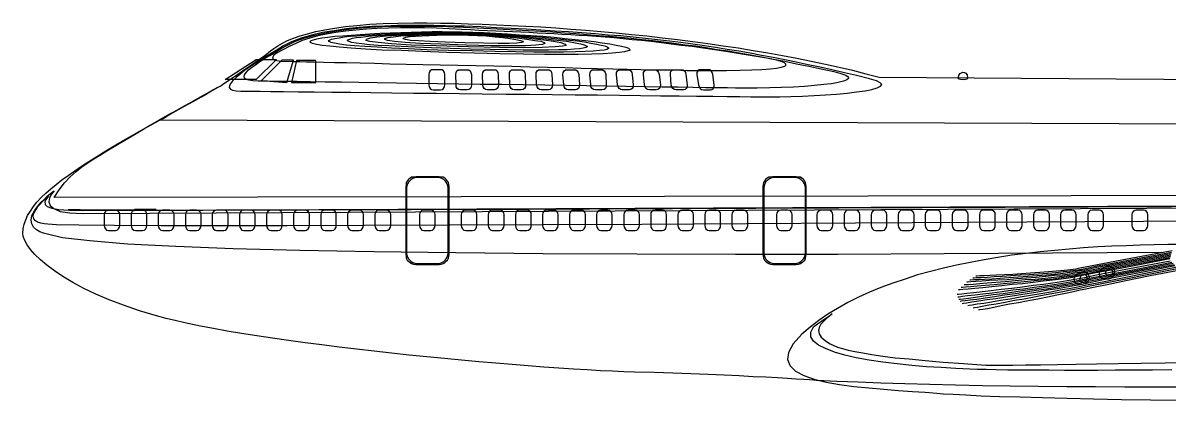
# Model space of a CAD drawing. Extents: x 526 to 2267, y -112 to 246.
# Drawn here: x 526.3 to 593.9, y 5.6 to 27.8 of the extents above; entities that cross this region are included whole.
import ezdxf

# ---------------------------------------------------------------- set-up
doc = ezdxf.new("R2010")
doc.units = 0
doc.header["$MEASUREMENT"] = 0
doc.layers.get('0').update_dxf_attribs({"linetype": 'CONTINUOUS'})

msp = doc.modelspace()

# ---------------------------------------------------------------- linework, layer by layer
at = {"linetype": 'Continuous'}
for points in [[(594.727, 6.318), (593.013, 6.318), (591.281, 6.318), (589.55, 6.337), (587.855, 6.355), (586.159, 6.373), (584.501, 6.392), (582.88, 6.41), (581.296, 6.447), (579.767, 6.484), (578.293, 6.521), (576.892, 6.558), (575.547, 6.613), (574.295, 6.668), (573.134, 6.723), (573.079, 6.723), (572.931, 6.742), (572.673, 6.76), (572.342, 6.778), (571.9, 6.797), (571.383, 6.834), (570.794, 6.871), (570.112, 6.908), (569.357, 6.945), (568.528, 7), (567.644, 7.037), (566.704, 7.074), (565.691, 7.111), (564.622, 7.148), (563.517, 7.184), (562.356, 7.221), (561.729, 7.24), (561.067, 7.277), (560.348, 7.295), (559.574, 7.35), (558.763, 7.387), (557.897, 7.442), (557.013, 7.516), (556.092, 7.589), (555.152, 7.663), (554.176, 7.737), (553.181, 7.829), (552.168, 7.921), (551.154, 8.013), (550.123, 8.123), (549.073, 8.216), (548.041, 8.326), (547.009, 8.456), (545.977, 8.566), (544.946, 8.695), (543.932, 8.824), (542.937, 8.953), (541.961, 9.082), (541.022, 9.211), (540.1, 9.358), (539.197, 9.505), (538.35, 9.634), (537.539, 9.782), (536.765, 9.93), (536.029, 10.077), (535.365, 10.243), (534.739, 10.39), (534.168, 10.537), (533.173, 10.832), (532.233, 11.164), (531.386, 11.477), (530.594, 11.827), (529.893, 12.158), (529.249, 12.509), (528.659, 12.859), (528.161, 13.19), (527.701, 13.522), (527.332, 13.854), (527.001, 14.167), (526.743, 14.461), (526.559, 14.738), (526.411, 14.996), (526.319, 15.217), (526.301, 15.42), (526.319, 15.677), (526.375, 15.954), (526.467, 16.212), (526.577, 16.47), (526.743, 16.728), (526.927, 16.986), (527.129, 17.243), (527.369, 17.52), (527.646, 17.778), (527.941, 18.036), (528.253, 18.294), (528.603, 18.57), (528.972, 18.828), (529.359, 19.105), (529.764, 19.381), (530.188, 19.657), (530.667, 19.952), (531.183, 20.283), (531.773, 20.634), (532.38, 20.984), (533.026, 21.352), (533.67, 21.721), (534.315, 22.089), (534.96, 22.457), (535.568, 22.789), (536.121, 23.102), (536.636, 23.397), (537.097, 23.637), (537.465, 23.858), (537.742, 24.005), (537.926, 24.097), (537.981, 24.134), (538.073, 24.189), (538.332, 24.374), (538.718, 24.632), (539.16, 24.945), (539.658, 25.276), (540.137, 25.607), (540.56, 25.92), (540.893, 26.178), (541.095, 26.325), (541.335, 26.491), (541.611, 26.639), (541.905, 26.787), (542.256, 26.934), (542.643, 27.063), (543.085, 27.192), (543.564, 27.321), (544.098, 27.431), (544.669, 27.523), (545.314, 27.615), (545.995, 27.689), (546.751, 27.762), (547.543, 27.799), (548.409, 27.818), (549.349, 27.836), (550.123, 27.836), (550.915, 27.818), (551.726, 27.818), (552.554, 27.781), (553.384, 27.762), (554.231, 27.726), (555.078, 27.689), (555.945, 27.652), (556.829, 27.597), (557.713, 27.542), (558.598, 27.468), (559.482, 27.413), (560.385, 27.321), (561.288, 27.247), (562.19, 27.155), (563.093, 27.063), (563.996, 26.952), (564.899, 26.86), (565.801, 26.731), (566.686, 26.62), (567.588, 26.491), (568.473, 26.362), (569.357, 26.215), (570.223, 26.068), (571.089, 25.902), (571.937, 25.755), (572.784, 25.571), (573.613, 25.405), (574.424, 25.221), (575.216, 25.037), (576.008, 24.834), (576.782, 24.632), (649.48, 24.12)], [(528.143, 17.52), (528.438, 17.981), (528.751, 18.386), (529.083, 18.754), (529.433, 19.068), (529.783, 19.344), (530.151, 19.583), (530.483, 19.804), (530.814, 20.007), (531.256, 20.283), (531.773, 20.597), (532.307, 20.91), (532.878, 21.241), (533.468, 21.591), (534.075, 21.942), (534.665, 22.273), (535.236, 22.605), (535.789, 22.918), (536.305, 23.195), (536.765, 23.471), (537.171, 23.692), (537.521, 23.876), (537.76, 24.023), (537.926, 24.097), (537.981, 24.134), (538.073, 24.189), (538.332, 24.374), (538.718, 24.632), (539.16, 24.945), (539.658, 25.276), (540.137, 25.607), (540.56, 25.92), (540.893, 26.178), (541.095, 26.325), (541.335, 26.491), (541.611, 26.639), (541.905, 26.787), (542.256, 26.934), (542.643, 27.063), (543.085, 27.192), (543.564, 27.321), (544.098, 27.431), (544.669, 27.523), (545.314, 27.615), (545.995, 27.689), (546.751, 27.762), (547.543, 27.799), (548.409, 27.818), (549.349, 27.836), (550.123, 27.836), (550.915, 27.818), (551.726, 27.818), (552.554, 27.781), (553.384, 27.762), (554.231, 27.726), (555.078, 27.689), (555.945, 27.652), (556.829, 27.597), (557.713, 27.542), (558.598, 27.468), (559.482, 27.413), (560.385, 27.321), (561.288, 27.247), (562.19, 27.155), (563.093, 27.063), (563.996, 26.952), (564.899, 26.86), (565.801, 26.731), (566.686, 26.62), (567.588, 26.491), (568.473, 26.362), (569.357, 26.215), (570.223, 26.068), (571.089, 25.902), (571.937, 25.755), (572.784, 25.571), (573.613, 25.405), (574.424, 25.221), (575.216, 25.037), (576.008, 24.834), (576.782, 24.632), (649.48, 24.12)], [(534.371, 22.089), (534.426, 22.108), (534.499, 22.144), (534.573, 22.2), (534.665, 22.255), (534.757, 22.31), (534.868, 22.384), (534.997, 22.457), (535.162, 22.549), (535.789, 22.899), (536.341, 23.195), (536.821, 23.471), (537.226, 23.71), (537.539, 23.894), (537.778, 24.023), (537.926, 24.097), (537.981, 24.134), (538.073, 24.189), (538.332, 24.374), (538.718, 24.632), (539.16, 24.945), (539.658, 25.276), (540.137, 25.607), (540.56, 25.92), (540.893, 26.178), (541.095, 26.325), (541.335, 26.491), (541.611, 26.639), (541.905, 26.787), (542.256, 26.934), (542.643, 27.063), (543.085, 27.192), (543.564, 27.321), (544.098, 27.431), (544.669, 27.523), (545.314, 27.615), (545.995, 27.689), (546.751, 27.762), (547.543, 27.799), (548.409, 27.818), (549.349, 27.836), (550.123, 27.836), (550.915, 27.818), (551.726, 27.818), (552.554, 27.781), (553.384, 27.762), (554.231, 27.726), (555.078, 27.689), (555.945, 27.652), (556.829, 27.597), (557.713, 27.542), (558.598, 27.468), (559.482, 27.413), (560.385, 27.321), (561.288, 27.247), (562.19, 27.155), (563.093, 27.063), (563.996, 26.952), (564.899, 26.86), (565.801, 26.731), (566.686, 26.62), (567.588, 26.491), (568.473, 26.362), (569.357, 26.215), (570.223, 26.068), (571.089, 25.902), (571.937, 25.755), (572.784, 25.571), (573.613, 25.405), (574.424, 25.221), (575.216, 25.037), (576.008, 24.834), (576.782, 24.632), (649.48, 24.12)], [(576.211, 24.54), (575.455, 24.724), (574.737, 24.889), (574, 25.055), (573.3, 25.221), (572.599, 25.368), (571.9, 25.515), (571.218, 25.663), (570.536, 25.792), (569.854, 25.92), (569.173, 26.049), (568.509, 26.16), (567.828, 26.27), (567.146, 26.381), (566.483, 26.473), (565.801, 26.584), (565.101, 26.676), (564.419, 26.75), (563.72, 26.842), (563.001, 26.916), (562.283, 26.989), (561.545, 27.063), (560.808, 27.118), (560.053, 27.192), (559.261, 27.247), (558.469, 27.302), (557.658, 27.357), (556.829, 27.413), (555.982, 27.468), (555.097, 27.505), (554.213, 27.542), (553.292, 27.597), (552.333, 27.634), (551.781, 27.652), (551.191, 27.67), (550.528, 27.689), (549.846, 27.689), (549.128, 27.689), (548.391, 27.689), (547.636, 27.652), (546.88, 27.615), (546.125, 27.56), (545.369, 27.486), (544.65, 27.376), (543.969, 27.265), (543.306, 27.118), (542.698, 26.934), (542.145, 26.713), (541.666, 26.473), (541.224, 26.215), (540.8, 25.957), (540.395, 25.7), (540.026, 25.46), (539.677, 25.239), (539.363, 25.018), (539.087, 24.797), (538.866, 24.613), (538.682, 24.429), (538.553, 24.281), (538.479, 24.134), (538.461, 24.023), (538.534, 23.931), (538.663, 23.858), (538.866, 23.821), (539.142, 23.802), (539.381, 23.802), (539.769, 23.802), (540.284, 23.802), (540.911, 23.784), (541.666, 23.784), (542.532, 23.765), (543.472, 23.765), (544.522, 23.747), (545.627, 23.747), (546.806, 23.729), (548.059, 23.71), (549.331, 23.692), (550.657, 23.692), (552.02, 23.673), (553.384, 23.655), (554.765, 23.637), (556.147, 23.618), (557.511, 23.6), (558.855, 23.581), (560.182, 23.581), (561.472, 23.563), (562.706, 23.545), (563.885, 23.526), (564.991, 23.526), (566.022, 23.508), (566.98, 23.508), (567.828, 23.489), (568.565, 23.489), (569.21, 23.471), (569.707, 23.471), (570.075, 23.471), (570.315, 23.471), (570.923, 23.471), (571.586, 23.489), (572.268, 23.508), (572.95, 23.545), (573.631, 23.581), (574.276, 23.637), (574.903, 23.692), (575.455, 23.765), (575.953, 23.821), (576.358, 23.913), (576.671, 24.005), (576.874, 24.097), (576.948, 24.189), (576.855, 24.3), (576.634, 24.41), (576.211, 24.54)], [(568.841, 23.986), (568.638, 23.986), (568.307, 23.986), (567.847, 24.005), (567.275, 24.005), (566.575, 24.005), (565.801, 24.023), (564.935, 24.042), (563.977, 24.042), (562.964, 24.06), (561.877, 24.078), (560.735, 24.097), (559.537, 24.115), (558.322, 24.134), (557.069, 24.152), (555.816, 24.171), (554.545, 24.189), (553.255, 24.207), (552.002, 24.226), (550.749, 24.244), (549.515, 24.263), (548.335, 24.281), (547.193, 24.3), (546.106, 24.318), (545.075, 24.337), (544.116, 24.337), (543.25, 24.355), (542.459, 24.374), (541.776, 24.374), (541.187, 24.374), (540.726, 24.392), (540.376, 24.392), (540.174, 24.392), (539.861, 24.41), (539.621, 24.447), (539.455, 24.503), (539.363, 24.577), (539.345, 24.669), (539.363, 24.779), (539.455, 24.908), (539.603, 25.055), (539.787, 25.202), (540.008, 25.368), (540.266, 25.552), (540.542, 25.736), (540.856, 25.92), (541.206, 26.123), (541.537, 26.325), (541.905, 26.528), (542.367, 26.75), (542.864, 26.934), (543.435, 27.1), (544.043, 27.229), (544.687, 27.357), (545.351, 27.449), (546.051, 27.523), (546.77, 27.578), (547.488, 27.615), (548.207, 27.634), (548.925, 27.652), (549.643, 27.652), (550.344, 27.634), (551.025, 27.634), (551.671, 27.597), (552.278, 27.578), (553.089, 27.542), (553.862, 27.505), (554.637, 27.468), (555.392, 27.431), (556.11, 27.394), (556.829, 27.339), (557.529, 27.302), (558.229, 27.247), (558.911, 27.21), (559.574, 27.155), (560.237, 27.1), (560.882, 27.044), (561.527, 26.989), (562.172, 26.934), (562.817, 26.86), (563.443, 26.787), (564.07, 26.713), (564.696, 26.639), (565.341, 26.547), (565.967, 26.473), (566.594, 26.381), (567.238, 26.27), (567.883, 26.178), (568.528, 26.068), (569.192, 25.957), (569.854, 25.828), (570.536, 25.7), (571.218, 25.571), (571.918, 25.423), (572.636, 25.276), (573.374, 25.129), (574.11, 24.963), (574.534, 24.853), (574.829, 24.742), (574.958, 24.65), (574.976, 24.558), (574.884, 24.466), (574.682, 24.392), (574.369, 24.318), (573.981, 24.244), (573.521, 24.189), (572.968, 24.134), (572.378, 24.078), (571.734, 24.042), (571.034, 24.023), (570.334, 24.005), (569.597, 23.986), (568.841, 23.986)], [(569.909, 25.792), (569.173, 25.92), (568.454, 26.031), (567.755, 26.141), (567.072, 26.252), (566.41, 26.344), (565.764, 26.436), (565.138, 26.51), (564.53, 26.584), (563.941, 26.657), (563.351, 26.731), (562.78, 26.787), (562.227, 26.842), (561.693, 26.897), (561.159, 26.952), (560.624, 26.989), (560.108, 27.026), (559.593, 27.063), (559.095, 27.1), (558.598, 27.137), (558.1, 27.155), (557.603, 27.192), (557.124, 27.21), (556.626, 27.229), (556.147, 27.265), (555.65, 27.284), (555.17, 27.302), (554.673, 27.321), (554.194, 27.357), (553.697, 27.376), (553.181, 27.394), (552.683, 27.431), (552.168, 27.449), (551.431, 27.486), (550.694, 27.523), (549.975, 27.542), (549.257, 27.542), (548.556, 27.542), (547.857, 27.523), (547.193, 27.505), (546.549, 27.468), (545.922, 27.413), (545.314, 27.339), (544.743, 27.265), (544.19, 27.173), (543.693, 27.063), (543.213, 26.934), (542.772, 26.787), (542.385, 26.62), (541.997, 26.436), (541.629, 26.252), (541.298, 26.068), (541.077, 25.902), (541.022, 25.755), (541.15, 25.644), (541.537, 25.571), (542.219, 25.552), (542.367, 25.552), (542.624, 25.552), (542.992, 25.534), (543.472, 25.534), (544.024, 25.515), (544.669, 25.497), (545.388, 25.497), (546.18, 25.479), (547.027, 25.46), (547.93, 25.423), (548.888, 25.405), (549.883, 25.386), (550.896, 25.368), (551.947, 25.349), (552.997, 25.312), (554.065, 25.294), (555.134, 25.276), (556.184, 25.239), (557.234, 25.221), (558.248, 25.202), (559.224, 25.166), (560.182, 25.147), (561.085, 25.129), (561.932, 25.11), (562.725, 25.092), (563.443, 25.074), (564.088, 25.055), (564.64, 25.055), (565.101, 25.037), (565.47, 25.018), (565.727, 25.018), (565.875, 25.018), (566.888, 25.018), (567.791, 25.018), (568.583, 25.037), (569.284, 25.055), (569.873, 25.092), (570.352, 25.129), (570.739, 25.166), (571.015, 25.221), (571.218, 25.276), (571.291, 25.331), (571.291, 25.405), (571.199, 25.479), (571.015, 25.552), (570.739, 25.626), (570.371, 25.718), (569.909, 25.792)], [(552.168, 27.302), (552.831, 27.284), (553.494, 27.265), (554.194, 27.229), (554.876, 27.192), (555.576, 27.137), (556.276, 27.1), (556.958, 27.044), (557.621, 26.989), (558.248, 26.916), (558.855, 26.86), (559.445, 26.805), (559.98, 26.731), (560.458, 26.657), (560.901, 26.602), (561.288, 26.528), (561.601, 26.454), (561.84, 26.399), (562.006, 26.344), (562.079, 26.27), (562.079, 26.215), (561.969, 26.178), (561.766, 26.123), (561.472, 26.086), (561.048, 26.049), (560.513, 26.012), (559.851, 25.994), (559.04, 25.976), (558.118, 25.976), (557.05, 25.976), (555.816, 25.994), (554.434, 26.012), (552.905, 26.049), (551.301, 26.086), (549.864, 26.141), (548.593, 26.197), (547.47, 26.233), (546.493, 26.289), (545.664, 26.344), (544.964, 26.399), (544.393, 26.454), (543.951, 26.51), (543.619, 26.565), (543.379, 26.62), (543.25, 26.676), (543.232, 26.731), (543.287, 26.787), (543.435, 26.842), (543.638, 26.897), (543.932, 26.952), (544.282, 26.989), (544.687, 27.044), (545.148, 27.081), (545.646, 27.118), (546.18, 27.155), (546.751, 27.192), (547.34, 27.229), (547.949, 27.247), (548.575, 27.265), (549.202, 27.284), (549.809, 27.302), (550.436, 27.321), (551.025, 27.321), (551.615, 27.302), (552.168, 27.302)], [(552.168, 27.302), (552.831, 27.284), (553.494, 27.265), (554.194, 27.229), (554.876, 27.192), (555.576, 27.137), (556.276, 27.1), (556.958, 27.044), (557.621, 26.989), (558.248, 26.916), (558.855, 26.86), (559.445, 26.805), (559.98, 26.731), (560.458, 26.657), (560.901, 26.602), (561.288, 26.528), (561.601, 26.454), (561.84, 26.399), (562.006, 26.344), (562.079, 26.27), (562.079, 26.215), (561.969, 26.178), (561.766, 26.123), (561.472, 26.086), (561.048, 26.049), (560.513, 26.012), (559.851, 25.994), (559.04, 25.976), (558.118, 25.976), (557.05, 25.976), (555.816, 25.994), (554.434, 26.012), (552.905, 26.049), (551.301, 26.086), (549.864, 26.141), (548.593, 26.197), (547.47, 26.233), (546.493, 26.289), (545.664, 26.344), (544.964, 26.399), (544.393, 26.454), (543.951, 26.51), (543.619, 26.565), (543.379, 26.62), (543.25, 26.676), (543.232, 26.731), (543.287, 26.787), (543.435, 26.842), (543.638, 26.897), (543.932, 26.952), (544.282, 26.989), (544.687, 27.044), (545.148, 27.081), (545.646, 27.118), (546.18, 27.155), (546.751, 27.192), (547.34, 27.229), (547.949, 27.247), (548.575, 27.265), (549.202, 27.284), (549.809, 27.302), (550.436, 27.321), (551.025, 27.321), (551.615, 27.302), (552.168, 27.302)], [(552.794, 26.178), (551.394, 26.215), (550.141, 26.252), (549.018, 26.307), (548.041, 26.344), (547.193, 26.399), (546.457, 26.436), (545.848, 26.491), (545.351, 26.528), (544.964, 26.584), (544.669, 26.639), (544.466, 26.676), (544.356, 26.731), (544.319, 26.787), (544.374, 26.823), (544.503, 26.879), (544.687, 26.916), (544.946, 26.952), (545.241, 27.008), (545.609, 27.044), (545.995, 27.081), (546.438, 27.118), (546.917, 27.137), (547.414, 27.173), (547.93, 27.192), (548.464, 27.229), (548.999, 27.247), (549.551, 27.247), (550.086, 27.265), (550.639, 27.265), (551.154, 27.284), (551.671, 27.265), (552.149, 27.265), (552.72, 27.247), (553.31, 27.229), (553.918, 27.192), (554.526, 27.173), (555.134, 27.118), (555.742, 27.081), (556.331, 27.044), (556.921, 26.989), (557.474, 26.934), (558.008, 26.879), (558.524, 26.823), (558.984, 26.768), (559.408, 26.713), (559.795, 26.639), (560.127, 26.584), (560.403, 26.528), (560.605, 26.473), (560.753, 26.418), (560.827, 26.362), (560.827, 26.325), (560.735, 26.27), (560.569, 26.233), (560.292, 26.197), (559.924, 26.16), (559.445, 26.141), (558.874, 26.123), (558.174, 26.105), (557.363, 26.105), (556.423, 26.105), (555.336, 26.123), (554.139, 26.141), (552.794, 26.178)], [(552.683, 26.289), (551.486, 26.325), (550.399, 26.362), (549.441, 26.399), (548.612, 26.436), (547.875, 26.473), (547.248, 26.51), (546.733, 26.547), (546.291, 26.602), (545.958, 26.639), (545.701, 26.676), (545.535, 26.731), (545.443, 26.768), (545.425, 26.805), (545.461, 26.842), (545.572, 26.879), (545.738, 26.934), (545.94, 26.971), (546.217, 26.989), (546.512, 27.026), (546.862, 27.063), (547.23, 27.1), (547.636, 27.118), (548.059, 27.155), (548.501, 27.173), (548.962, 27.192), (549.423, 27.21), (549.901, 27.21), (550.362, 27.229), (550.823, 27.229), (551.283, 27.229), (551.726, 27.229), (552.131, 27.229), (552.628, 27.21), (553.126, 27.192), (553.641, 27.173), (554.176, 27.137), (554.692, 27.118), (555.207, 27.081), (555.724, 27.026), (556.221, 26.989), (556.7, 26.934), (557.161, 26.897), (557.584, 26.842), (557.989, 26.787), (558.358, 26.75), (558.69, 26.694), (558.966, 26.639), (559.205, 26.602), (559.39, 26.547), (559.519, 26.491), (559.574, 26.454), (559.574, 26.418), (559.5, 26.381), (559.334, 26.344), (559.113, 26.307), (558.8, 26.289), (558.395, 26.252), (557.897, 26.252), (557.29, 26.233), (556.589, 26.233), (555.797, 26.233), (554.876, 26.252), (553.844, 26.27), (552.683, 26.289)], [(552.573, 26.418), (550.675, 26.473), (549.183, 26.528), (548.041, 26.602), (547.248, 26.676), (546.751, 26.731), (546.53, 26.805), (546.549, 26.879), (546.788, 26.952), (547.175, 27.008), (547.728, 27.063), (548.372, 27.118), (549.091, 27.155), (549.864, 27.192), (550.639, 27.21), (551.412, 27.21), (552.112, 27.21), (552.942, 27.173), (553.807, 27.137), (554.692, 27.081), (555.521, 27.008), (556.313, 26.916), (557.013, 26.842), (557.584, 26.75), (558.008, 26.676), (558.266, 26.584), (558.322, 26.51), (558.118, 26.454), (557.676, 26.418), (556.921, 26.381), (555.834, 26.362), (554.397, 26.381), (552.573, 26.418)], [(552.462, 26.528), (550.933, 26.584), (549.736, 26.62), (548.833, 26.676), (548.207, 26.731), (547.801, 26.787), (547.636, 26.86), (547.636, 26.916), (547.82, 26.971), (548.133, 27.008), (548.575, 27.063), (549.091, 27.1), (549.68, 27.137), (550.289, 27.155), (550.915, 27.173), (551.523, 27.173), (552.094, 27.173), (552.757, 27.155), (553.457, 27.118), (554.157, 27.063), (554.821, 27.008), (555.447, 26.952), (556.018, 26.879), (556.479, 26.805), (556.829, 26.75), (557.032, 26.676), (557.069, 26.62), (556.921, 26.565), (556.552, 26.528), (555.945, 26.491), (555.078, 26.491), (553.918, 26.491), (552.462, 26.528)], [(552.076, 27.137), (552.573, 27.118), (553.108, 27.1), (553.623, 27.063), (554.139, 27.008), (554.6, 26.971), (555.023, 26.916), (555.373, 26.86), (555.632, 26.805), (555.779, 26.75), (555.816, 26.713), (555.705, 26.676), (555.429, 26.639), (554.968, 26.62), (554.324, 26.62), (553.457, 26.639), (552.352, 26.657), (551.209, 26.694), (550.307, 26.731), (549.625, 26.768), (549.146, 26.805), (548.851, 26.86), (548.722, 26.897), (548.741, 26.934), (548.87, 26.989), (549.11, 27.026), (549.441, 27.044), (549.828, 27.081), (550.252, 27.1), (550.712, 27.118), (551.191, 27.137), (551.652, 27.137), (552.076, 27.137)], [(540.063, 25.681), (541.261, 25.681), (540.045, 24.484), (538.221, 24.484), (540.063, 25.681)], [(541.574, 25.644), (540.358, 24.429), (541.868, 24.318), (542.256, 25.644), (541.574, 25.644)], [(542.44, 25.607), (542.127, 24.318), (543.564, 24.318), (543.564, 25.607), (542.44, 25.607)], [(550.915, 23.876), (551.025, 23.894), (551.099, 23.968), (551.154, 24.06), (551.173, 24.171), (551.173, 24.797), (551.154, 24.908), (551.099, 25), (551.025, 25.055), (550.915, 25.074), (550.491, 25.074), (550.399, 25.055), (550.307, 25), (550.252, 24.908), (550.233, 24.797), (550.233, 24.171), (550.252, 24.06), (550.307, 23.968), (550.399, 23.894), (550.491, 23.876), (550.915, 23.876)], [(552.757, 24.171), (552.739, 24.06), (552.683, 23.968), (552.61, 23.894), (552.499, 23.876), (552.094, 23.876), (551.984, 23.894), (551.91, 23.968), (551.855, 24.06), (551.836, 24.171), (551.818, 24.797), (551.836, 24.908), (551.892, 25), (551.965, 25.055), (552.076, 25.074), (552.481, 25.074), (552.591, 25.055), (552.665, 25), (552.72, 24.908), (552.757, 24.797), (552.757, 24.171)], [(554.342, 24.171), (554.324, 24.06), (554.268, 23.968), (554.194, 23.894), (554.102, 23.876), (553.678, 23.876), (553.568, 23.894), (553.494, 23.968), (553.439, 24.06), (553.421, 24.171), (553.402, 24.797), (553.421, 24.908), (553.476, 25), (553.549, 25.055), (553.66, 25.074), (554.065, 25.074), (554.176, 25.055), (554.25, 25), (554.305, 24.908), (554.324, 24.797), (554.342, 24.171)], [(555.926, 24.171), (555.926, 24.06), (555.871, 23.968), (555.797, 23.894), (555.687, 23.876), (555.281, 23.876), (555.17, 23.894), (555.097, 23.968), (555.023, 24.06), (555.005, 24.171), (554.986, 24.797), (554.986, 24.908), (555.042, 25), (555.115, 25.055), (555.226, 25.074), (555.65, 25.074), (555.742, 25.055), (555.834, 25), (555.889, 24.908), (555.908, 24.797), (555.926, 24.171)], [(557.529, 24.171), (557.511, 24.06), (557.455, 23.968), (557.382, 23.894), (557.29, 23.876), (556.866, 23.876), (556.755, 23.894), (556.681, 23.968), (556.626, 24.06), (556.589, 24.171), (556.571, 24.797), (556.571, 24.908), (556.626, 25), (556.7, 25.055), (556.81, 25.074), (557.216, 25.074), (557.326, 25.055), (557.419, 25), (557.474, 24.908), (557.492, 24.797), (557.529, 24.171)], [(559.113, 24.171), (559.095, 24.06), (559.058, 23.968), (558.966, 23.894), (558.874, 23.876), (558.45, 23.876), (558.358, 23.894), (558.266, 23.968), (558.211, 24.06), (558.192, 24.171), (558.137, 24.797), (558.155, 24.908), (558.211, 25), (558.285, 25.055), (558.377, 25.074), (558.8, 25.074), (558.911, 25.055), (558.984, 25), (559.04, 24.908), (559.076, 24.797), (559.113, 24.171)], [(560.698, 24.171), (560.698, 24.06), (560.642, 23.968), (560.569, 23.894), (560.458, 23.876), (560.053, 23.876), (559.943, 23.894), (559.869, 23.968), (559.795, 24.06), (559.777, 24.171), (559.722, 24.797), (559.74, 24.908), (559.795, 25), (559.869, 25.055), (559.961, 25.074), (560.385, 25.074), (560.477, 25.055), (560.569, 25), (560.624, 24.908), (560.661, 24.797), (560.698, 24.171)], [(562.283, 24.171), (562.283, 24.06), (562.227, 23.968), (562.153, 23.894), (562.061, 23.876), (561.637, 23.876), (561.545, 23.894), (561.453, 23.968), (561.398, 24.06), (561.361, 24.171), (561.306, 24.797), (561.306, 24.908), (561.361, 25), (561.435, 25.055), (561.545, 25.074), (561.95, 25.074), (562.061, 25.055), (562.153, 25), (562.209, 24.908), (562.227, 24.797), (562.283, 24.171)], [(563.885, 24.171), (563.867, 24.06), (563.83, 23.968), (563.738, 23.894), (563.646, 23.876), (563.24, 23.876), (563.13, 23.894), (563.038, 23.968), (562.982, 24.06), (562.946, 24.171), (562.89, 24.797), (562.89, 24.908), (562.946, 25), (563.019, 25.055), (563.111, 25.074), (563.535, 25.074), (563.627, 25.055), (563.72, 25), (563.775, 24.908), (563.812, 24.797), (563.885, 24.171)], [(565.47, 24.171), (565.47, 24.06), (565.414, 23.968), (565.341, 23.894), (565.249, 23.876), (564.825, 23.876), (564.714, 23.894), (564.622, 23.968), (564.567, 24.06), (564.53, 24.171), (564.475, 24.797), (564.475, 24.908), (564.53, 25), (564.603, 25.055), (564.696, 25.074), (565.101, 25.074), (565.212, 25.055), (565.304, 25), (565.359, 24.908), (565.396, 24.797), (565.47, 24.171)], [(566.833, 23.876), (566.925, 23.894), (566.999, 23.968), (567.054, 24.06), (567.054, 24.171), (566.98, 24.797), (566.943, 24.908), (566.888, 25), (566.796, 25.055), (566.686, 25.074), (566.262, 25.074), (566.17, 25.055), (566.096, 25), (566.04, 24.908), (566.04, 24.797), (566.133, 24.171), (566.17, 24.06), (566.225, 23.968), (566.317, 23.894), (566.428, 23.876), (566.833, 23.876)], [(581.462, 24.558), (581.462, 24.613), (581.48, 24.742), (581.554, 24.853), (581.719, 24.926), (581.811, 24.908), (581.903, 24.871), (581.977, 24.761), (581.995, 24.577), (581.995, 24.558), (581.959, 24.521), (581.885, 24.484), (581.756, 24.466), (581.59, 24.484), (581.498, 24.521), (581.462, 24.54), (581.462, 24.558)], [(637.212, 21.706), (534.371, 22.089)], [(551.431, 15.99), (551.431, 18.165), (551.412, 18.294), (551.394, 18.404), (551.338, 18.496), (551.265, 18.588), (551.173, 18.662), (551.08, 18.717), (550.97, 18.736), (550.841, 18.754), (549.459, 18.754), (549.331, 18.736), (549.22, 18.717), (549.128, 18.662), (549.036, 18.588), (548.962, 18.496), (548.907, 18.404), (548.888, 18.294), (548.87, 18.165), (548.87, 15.99)], [(551.375, 15.99), (551.375, 18.11), (551.357, 18.22), (551.32, 18.331), (551.265, 18.441), (551.191, 18.515), (551.117, 18.588), (551.007, 18.643), (550.896, 18.68), (550.786, 18.699), (549.533, 18.699), (549.404, 18.68), (549.294, 18.643), (549.202, 18.588), (549.11, 18.515), (549.036, 18.441), (548.981, 18.331), (548.944, 18.22), (548.925, 18.11), (548.925, 15.954)], [(572.489, 15.99), (572.489, 18.165), (572.47, 18.294), (572.452, 18.404), (572.397, 18.496), (572.323, 18.588), (572.231, 18.662), (572.139, 18.717), (572.029, 18.736), (571.9, 18.754), (570.518, 18.754), (570.389, 18.736), (570.278, 18.717), (570.186, 18.662), (570.094, 18.588), (570.02, 18.496), (569.965, 18.404), (569.946, 18.294), (569.928, 18.165), (569.928, 15.99)], [(572.434, 15.99), (572.434, 18.11), (572.415, 18.22), (572.378, 18.331), (572.323, 18.441), (572.25, 18.515), (572.176, 18.588), (572.065, 18.643), (571.955, 18.68), (571.845, 18.699), (570.592, 18.699), (570.463, 18.68), (570.352, 18.643), (570.26, 18.588), (570.168, 18.515), (570.094, 18.441), (570.038, 18.331), (570.002, 18.22), (569.983, 18.11), (569.983, 15.954)], [(593.458, 14.277), (587.007, 14.241), (580.614, 14.204), (574.35, 14.167), (568.307, 14.167), (562.504, 14.185), (556.977, 14.204), (551.799, 14.259), (546.99, 14.314), (542.624, 14.406), (538.7, 14.498), (535.31, 14.627), (532.472, 14.774), (530.244, 14.959), (528.64, 15.144), (527.756, 15.365), (527.517, 15.42), (527.295, 15.493), (527.093, 15.622), (526.927, 15.77), (526.817, 15.972), (526.78, 16.193), (526.835, 16.47), (527.001, 16.783), (527.185, 17.022), (527.369, 17.243), (527.572, 17.427), (527.738, 17.612), (527.904, 17.741), (528.033, 17.833), (528.106, 17.907), (528.143, 17.926)], [(595.832, 16.119), (588.905, 16.083), (582.069, 16.046), (575.4, 16.009), (568.97, 15.972), (562.798, 15.935), (556.94, 15.917), (551.468, 15.898), (546.438, 15.88), (541.887, 15.862), (537.871, 15.862), (534.444, 15.862), (531.681, 15.88), (529.598, 15.898), (528.29, 15.917), (527.775, 15.954), (527.554, 15.972), (527.351, 16.009), (527.166, 16.064), (527.037, 16.156), (526.945, 16.267), (526.909, 16.415), (526.945, 16.599), (527.074, 16.82), (527.185, 16.986), (527.314, 17.133), (527.443, 17.28), (527.554, 17.391), (527.664, 17.483), (527.738, 17.557), (527.793, 17.593), (527.812, 17.612)], [(527.812, 17.612), (527.664, 17.427), (527.591, 17.262), (527.609, 17.114), (527.738, 17.004), (527.996, 16.894), (528.419, 16.82), (529.009, 16.783), (529.819, 16.765), (608.88, 17.084)], [(528.143, 17.926), (527.977, 17.723), (527.867, 17.501), (527.83, 17.28), (527.904, 17.059), (528.125, 16.875), (528.493, 16.709), (529.065, 16.617), (529.856, 16.581), (608.261, 16.973)], [(612.113, 17.665), (528.143, 17.52)], [(533.541, 16.783), (533.652, 16.783), (533.909, 16.783), (534.279, 16.783), (534.776, 16.783), (535.402, 16.783), (536.102, 16.783), (536.913, 16.783), (537.797, 16.801), (538.755, 16.801), (539.787, 16.801), (540.874, 16.801), (541.997, 16.801), (543.158, 16.801), (544.356, 16.82), (545.553, 16.82), (546.77, 16.82), (547.986, 16.82), (549.202, 16.82), (550.381, 16.838), (551.541, 16.838), (552.646, 16.838), (553.715, 16.838), (554.729, 16.838), (555.669, 16.838), (556.534, 16.857), (557.326, 16.857), (558.008, 16.857), (558.598, 16.857), (559.058, 16.857), (559.408, 16.857), (559.63, 16.857), (559.703, 16.857), (608.718, 17.055)], [(529.672, 16.801), (529.654, 16.801), (529.58, 16.801), (529.488, 16.801), (529.377, 16.801), (529.267, 16.801), (529.138, 16.801), (529.046, 16.801), (528.972, 16.801)], [(529.543, 16.801), (529.617, 16.801), (529.727, 16.801), (529.856, 16.801), (529.985, 16.801), (530.114, 16.801), (530.225, 16.801), (530.299, 16.801), (530.317, 16.801)], [(530.096, 16.801), (530.17, 16.801), (530.299, 16.801), (530.428, 16.801), (530.575, 16.801), (530.722, 16.801), (530.833, 16.801), (530.907, 16.801), (530.943, 16.801)], [(530.649, 16.801), (530.741, 16.801), (530.87, 16.801), (531.017, 16.801), (531.183, 16.801), (531.33, 16.801), (531.459, 16.801), (531.552, 16.801), (531.589, 16.801)], [(531.754, 15.585), (531.865, 15.604), (531.938, 15.677), (531.994, 15.77), (532.012, 15.88), (532.012, 16.507), (531.994, 16.617), (531.938, 16.709), (531.865, 16.765), (531.754, 16.783), (531.349, 16.783), (531.238, 16.765), (531.164, 16.709), (531.109, 16.617), (531.091, 16.507), (531.091, 15.88), (531.109, 15.77), (531.164, 15.677), (531.238, 15.604), (531.349, 15.585), (531.754, 15.585)], [(531.201, 16.801), (531.293, 16.801), (531.441, 16.801), (531.607, 16.801), (531.791, 16.801), (531.957, 16.783), (532.104, 16.783), (532.196, 16.783), (532.233, 16.783)], [(531.754, 16.801), (531.865, 16.801), (532.012, 16.801), (532.196, 16.801), (532.38, 16.801), (532.564, 16.783), (532.712, 16.783), (532.823, 16.783), (532.86, 16.783)], [(532.325, 16.801), (532.436, 16.801), (532.601, 16.801), (532.786, 16.801), (532.989, 16.801), (533.191, 16.783), (533.357, 16.783), (533.468, 16.783), (533.504, 16.783)], [(533.357, 15.585), (533.468, 15.604), (533.541, 15.677), (533.596, 15.77), (533.615, 15.88), (533.615, 16.507), (533.596, 16.617), (533.541, 16.709), (533.468, 16.765), (533.357, 16.783), (532.934, 16.783), (532.841, 16.765), (532.749, 16.709), (532.694, 16.617), (532.675, 16.507), (532.675, 15.88), (532.694, 15.77), (532.749, 15.677), (532.841, 15.604), (532.934, 15.585), (533.357, 15.585)], [(534.149, 16.82), (534.112, 16.82), (533.983, 16.82), (533.799, 16.82), (533.596, 16.82), (533.375, 16.82), (533.173, 16.82), (532.989, 16.82), (532.878, 16.82)], [(534.96, 15.585), (535.052, 15.604), (535.144, 15.677), (535.199, 15.77), (535.217, 15.88), (535.217, 16.507), (535.199, 16.617), (535.144, 16.709), (535.052, 16.765), (534.96, 16.783), (534.536, 16.783), (534.426, 16.765), (534.352, 16.709), (534.297, 16.617), (534.279, 16.507), (534.279, 15.88), (534.297, 15.77), (534.352, 15.677), (534.426, 15.604), (534.536, 15.585), (534.96, 15.585)], [(536.544, 15.585), (536.655, 15.604), (536.728, 15.677), (536.784, 15.77), (536.802, 15.88), (536.802, 16.507), (536.784, 16.617), (536.728, 16.709), (536.655, 16.765), (536.544, 16.783), (536.139, 16.783), (536.029, 16.765), (535.955, 16.709), (535.9, 16.617), (535.881, 16.507), (535.881, 15.88), (535.9, 15.77), (535.955, 15.677), (536.029, 15.604), (536.139, 15.585), (536.544, 15.585)], [(538.147, 15.585), (538.258, 15.604), (538.332, 15.677), (538.387, 15.77), (538.405, 15.88), (538.405, 16.507), (538.387, 16.617), (538.332, 16.709), (538.258, 16.765), (538.147, 16.783), (537.723, 16.783), (537.631, 16.765), (537.539, 16.709), (537.484, 16.617), (537.465, 16.507), (537.465, 15.88), (537.484, 15.77), (537.539, 15.677), (537.631, 15.604), (537.723, 15.585), (538.147, 15.585)], [(539.732, 15.585), (539.842, 15.604), (539.916, 15.677), (539.971, 15.77), (539.99, 15.88), (539.99, 16.507), (539.971, 16.617), (539.916, 16.709), (539.842, 16.765), (539.732, 16.783), (539.326, 16.783), (539.215, 16.765), (539.142, 16.709), (539.087, 16.617), (539.068, 16.507), (539.068, 15.88), (539.087, 15.77), (539.142, 15.677), (539.215, 15.604), (539.326, 15.585), (539.732, 15.585)], [(541.335, 15.585), (541.445, 15.604), (541.519, 15.677), (541.574, 15.77), (541.592, 15.88), (541.592, 16.507), (541.574, 16.617), (541.519, 16.709), (541.445, 16.765), (541.335, 16.783), (540.929, 16.783), (540.819, 16.765), (540.745, 16.709), (540.689, 16.617), (540.671, 16.507), (540.671, 15.88), (540.689, 15.77), (540.745, 15.677), (540.819, 15.604), (540.929, 15.585), (541.335, 15.585)], [(542.937, 15.585), (543.029, 15.604), (543.121, 15.677), (543.177, 15.77), (543.195, 15.88), (543.195, 16.507), (543.177, 16.617), (543.121, 16.709), (543.029, 16.765), (542.937, 16.783), (542.514, 16.783), (542.403, 16.765), (542.33, 16.709), (542.274, 16.617), (542.256, 16.507), (542.256, 15.88), (542.274, 15.77), (542.33, 15.677), (542.403, 15.604), (542.514, 15.585), (542.937, 15.585)], [(544.522, 15.585), (544.632, 15.604), (544.706, 15.677), (544.761, 15.77), (544.78, 15.88), (544.78, 16.507), (544.761, 16.617), (544.706, 16.709), (544.632, 16.765), (544.522, 16.783), (544.116, 16.783), (544.006, 16.765), (543.932, 16.709), (543.877, 16.617), (543.859, 16.507), (543.859, 15.88), (543.877, 15.77), (543.932, 15.677), (544.006, 15.604), (544.116, 15.585), (544.522, 15.585)], [(546.125, 15.585), (546.235, 15.604), (546.309, 15.677), (546.365, 15.77), (546.383, 15.88), (546.383, 16.507), (546.365, 16.617), (546.309, 16.709), (546.235, 16.765), (546.125, 16.783), (545.701, 16.783), (545.609, 16.765), (545.517, 16.709), (545.461, 16.617), (545.443, 16.507), (545.443, 15.88), (545.461, 15.77), (545.517, 15.677), (545.609, 15.604), (545.701, 15.585), (546.125, 15.585)], [(547.728, 15.585), (547.82, 15.604), (547.912, 15.677), (547.967, 15.77), (547.986, 15.88), (547.986, 16.507), (547.967, 16.617), (547.912, 16.709), (547.82, 16.765), (547.728, 16.783), (547.303, 16.783), (547.193, 16.765), (547.119, 16.709), (547.064, 16.617), (547.046, 16.507), (547.046, 15.88), (547.064, 15.77), (547.119, 15.677), (547.193, 15.604), (547.303, 15.585), (547.728, 15.585)], [(550.344, 15.585), (550.455, 15.604), (550.528, 15.677), (550.583, 15.77), (550.602, 15.88), (550.602, 16.507), (550.583, 16.617), (550.528, 16.709), (550.455, 16.765), (550.344, 16.783), (549.938, 16.783), (549.828, 16.765), (549.754, 16.709), (549.699, 16.617), (549.68, 16.507), (549.68, 15.88), (549.699, 15.77), (549.754, 15.677), (549.828, 15.604), (549.938, 15.585), (550.344, 15.585)], [(552.812, 15.585), (552.923, 15.604), (552.997, 15.677), (553.052, 15.77), (553.071, 15.88), (553.071, 16.507), (553.052, 16.617), (552.997, 16.709), (552.923, 16.765), (552.812, 16.783), (552.407, 16.783), (552.297, 16.765), (552.223, 16.709), (552.168, 16.617), (552.149, 16.507), (552.149, 15.88), (552.168, 15.77), (552.223, 15.677), (552.297, 15.604), (552.407, 15.585), (552.812, 15.585)], [(554.416, 15.585), (554.526, 15.604), (554.6, 15.677), (554.655, 15.77), (554.673, 15.88), (554.673, 16.507), (554.655, 16.617), (554.6, 16.709), (554.526, 16.765), (554.416, 16.783), (553.991, 16.783), (553.899, 16.765), (553.807, 16.709), (553.752, 16.617), (553.734, 16.507), (553.734, 15.88), (553.752, 15.77), (553.807, 15.677), (553.899, 15.604), (553.991, 15.585), (554.416, 15.585)], [(556.018, 15.585), (556.11, 15.604), (556.202, 15.677), (556.258, 15.77), (556.276, 15.88), (556.276, 16.507), (556.258, 16.617), (556.202, 16.709), (556.11, 16.765), (556.018, 16.783), (555.595, 16.783), (555.484, 16.765), (555.41, 16.709), (555.355, 16.617), (555.336, 16.507), (555.336, 15.88), (555.355, 15.77), (555.41, 15.677), (555.484, 15.604), (555.595, 15.585), (556.018, 15.585)], [(557.603, 15.585), (557.713, 15.604), (557.787, 15.677), (557.842, 15.77), (557.86, 15.88), (557.86, 16.507), (557.842, 16.617), (557.787, 16.709), (557.713, 16.765), (557.603, 16.783), (557.198, 16.783), (557.087, 16.765), (557.013, 16.709), (556.958, 16.617), (556.94, 16.507), (556.94, 15.88), (556.958, 15.77), (557.013, 15.677), (557.087, 15.604), (557.198, 15.585), (557.603, 15.585)], [(559.205, 15.585), (559.316, 15.604), (559.39, 15.677), (559.445, 15.77), (559.463, 15.88), (559.463, 16.507), (559.445, 16.617), (559.39, 16.709), (559.316, 16.765), (559.205, 16.783), (558.782, 16.783), (558.69, 16.765), (558.598, 16.709), (558.543, 16.617), (558.524, 16.507), (558.524, 15.88), (558.543, 15.77), (558.598, 15.677), (558.69, 15.604), (558.782, 15.585), (559.205, 15.585)], [(560.79, 15.585), (560.901, 15.604), (560.974, 15.677), (561.03, 15.77), (561.048, 15.88), (561.048, 16.507), (561.03, 16.617), (560.974, 16.709), (560.901, 16.765), (560.79, 16.783), (560.385, 16.783), (560.274, 16.765), (560.2, 16.709), (560.145, 16.617), (560.127, 16.507), (560.127, 15.88), (560.145, 15.77), (560.2, 15.677), (560.274, 15.604), (560.385, 15.585), (560.79, 15.585)], [(562.393, 15.585), (562.504, 15.604), (562.577, 15.677), (562.633, 15.77), (562.651, 15.88), (562.651, 16.507), (562.633, 16.617), (562.577, 16.709), (562.504, 16.765), (562.393, 16.783), (561.987, 16.783), (561.877, 16.765), (561.803, 16.709), (561.748, 16.617), (561.729, 16.507), (561.729, 15.88), (561.748, 15.77), (561.803, 15.677), (561.877, 15.604), (561.987, 15.585), (562.393, 15.585)], [(563.996, 15.585), (564.088, 15.604), (564.18, 15.677), (564.235, 15.77), (564.254, 15.88), (564.254, 16.507), (564.235, 16.617), (564.18, 16.709), (564.088, 16.765), (563.996, 16.783), (563.572, 16.783), (563.461, 16.765), (563.387, 16.709), (563.332, 16.617), (563.314, 16.507), (563.314, 15.88), (563.332, 15.77), (563.387, 15.677), (563.461, 15.604), (563.572, 15.585), (563.996, 15.585)], [(565.58, 15.585), (565.691, 15.604), (565.764, 15.677), (565.819, 15.77), (565.838, 15.88), (565.838, 16.507), (565.819, 16.617), (565.764, 16.709), (565.691, 16.765), (565.58, 16.783), (565.175, 16.783), (565.065, 16.765), (564.991, 16.709), (564.935, 16.617), (564.917, 16.507), (564.917, 15.88), (564.935, 15.77), (564.991, 15.677), (565.065, 15.604), (565.175, 15.585), (565.58, 15.585)], [(567.183, 15.585), (567.293, 15.604), (567.367, 15.677), (567.422, 15.77), (567.441, 15.88), (567.441, 16.507), (567.422, 16.617), (567.367, 16.709), (567.293, 16.765), (567.183, 16.783), (566.759, 16.783), (566.667, 16.765), (566.575, 16.709), (566.52, 16.617), (566.502, 16.507), (566.502, 15.88), (566.52, 15.77), (566.575, 15.677), (566.667, 15.604), (566.759, 15.585), (567.183, 15.585)], [(568.786, 15.585), (568.878, 15.604), (568.97, 15.677), (569.026, 15.77), (569.044, 15.88), (569.044, 16.507), (569.026, 16.617), (568.97, 16.709), (568.878, 16.765), (568.786, 16.783), (568.362, 16.783), (568.252, 16.765), (568.178, 16.709), (568.123, 16.617), (568.104, 16.507), (568.104, 15.88), (568.123, 15.77), (568.178, 15.677), (568.252, 15.604), (568.362, 15.585), (568.786, 15.585)], [(571.402, 15.585), (571.513, 15.604), (571.586, 15.677), (571.642, 15.77), (571.66, 15.88), (571.66, 16.507), (571.642, 16.617), (571.586, 16.709), (571.513, 16.765), (571.402, 16.783), (570.997, 16.783), (570.886, 16.765), (570.813, 16.709), (570.757, 16.617), (570.739, 16.507), (570.739, 15.88), (570.757, 15.77), (570.813, 15.677), (570.886, 15.604), (570.997, 15.585), (571.402, 15.585)], [(573.797, 15.585), (573.907, 15.604), (573.981, 15.677), (574.036, 15.77), (574.055, 15.88), (574.055, 16.507), (574.036, 16.617), (573.981, 16.709), (573.907, 16.765), (573.797, 16.783), (573.374, 16.783), (573.282, 16.765), (573.189, 16.709), (573.134, 16.617), (573.116, 16.507), (573.116, 15.88), (573.134, 15.77), (573.189, 15.677), (573.282, 15.604), (573.374, 15.585), (573.797, 15.585)], [(575.381, 15.585), (575.492, 15.604), (575.566, 15.677), (575.621, 15.77), (575.64, 15.88), (575.64, 16.507), (575.621, 16.617), (575.566, 16.709), (575.492, 16.765), (575.381, 16.783), (574.976, 16.783), (574.866, 16.765), (574.792, 16.709), (574.737, 16.617), (574.719, 16.507), (574.719, 15.88), (574.737, 15.77), (574.792, 15.677), (574.866, 15.604), (574.976, 15.585), (575.381, 15.585)], [(576.985, 15.585), (577.095, 15.604), (577.169, 15.677), (577.224, 15.77), (577.243, 15.88), (577.243, 16.507), (577.224, 16.617), (577.169, 16.709), (577.095, 16.765), (576.985, 16.783), (576.579, 16.783), (576.468, 16.765), (576.395, 16.709), (576.34, 16.617), (576.321, 16.507), (576.321, 15.88), (576.34, 15.77), (576.395, 15.677), (576.468, 15.604), (576.579, 15.585), (576.985, 15.585)], [(578.588, 15.585), (578.68, 15.604), (578.772, 15.677), (578.827, 15.77), (578.845, 15.88), (578.845, 16.507), (578.827, 16.617), (578.772, 16.709), (578.68, 16.765), (578.588, 16.783), (578.163, 16.783), (578.053, 16.765), (577.979, 16.709), (577.924, 16.617), (577.905, 16.507), (577.905, 15.88), (577.924, 15.77), (577.979, 15.677), (578.053, 15.604), (578.163, 15.585), (578.588, 15.585)], [(580.172, 15.585), (580.282, 15.604), (580.356, 15.677), (580.411, 15.77), (580.43, 15.88), (580.43, 16.507), (580.411, 16.617), (580.356, 16.709), (580.282, 16.765), (580.172, 16.783), (579.767, 16.783), (579.656, 16.765), (579.582, 16.709), (579.527, 16.617), (579.508, 16.507), (579.508, 15.88), (579.527, 15.77), (579.582, 15.677), (579.656, 15.604), (579.767, 15.585), (580.172, 15.585)], [(581.775, 15.585), (581.885, 15.604), (581.959, 15.677), (582.014, 15.77), (582.032, 15.88), (582.032, 16.507), (582.014, 16.617), (581.959, 16.709), (581.885, 16.765), (581.775, 16.783), (581.351, 16.783), (581.259, 16.765), (581.167, 16.709), (581.112, 16.617), (581.093, 16.507), (581.093, 15.88), (581.112, 15.77), (581.167, 15.677), (581.259, 15.604), (581.351, 15.585), (581.775, 15.585)], [(583.377, 15.585), (583.469, 15.604), (583.562, 15.677), (583.617, 15.77), (583.636, 15.88), (583.636, 16.507), (583.617, 16.617), (583.562, 16.709), (583.469, 16.765), (583.377, 16.783), (582.954, 16.783), (582.843, 16.765), (582.77, 16.709), (582.714, 16.617), (582.696, 16.507), (582.696, 15.88), (582.714, 15.77), (582.77, 15.677), (582.843, 15.604), (582.954, 15.585), (583.377, 15.585)], [(584.962, 15.585), (585.073, 15.604), (585.147, 15.677), (585.202, 15.77), (585.22, 15.88), (585.22, 16.507), (585.202, 16.617), (585.147, 16.709), (585.073, 16.765), (584.962, 16.783), (584.556, 16.783), (584.446, 16.765), (584.372, 16.709), (584.317, 16.617), (584.299, 16.507), (584.299, 15.88), (584.317, 15.77), (584.372, 15.677), (584.446, 15.604), (584.556, 15.585), (584.962, 15.585)], [(586.565, 15.585), (586.676, 15.604), (586.749, 15.677), (586.804, 15.77), (586.823, 15.88), (586.823, 16.507), (586.804, 16.617), (586.749, 16.709), (586.676, 16.765), (586.565, 16.783), (586.141, 16.783), (586.049, 16.765), (585.957, 16.709), (585.901, 16.617), (585.883, 16.507), (585.883, 15.88), (585.901, 15.77), (585.957, 15.677), (586.049, 15.604), (586.141, 15.585), (586.565, 15.585)], [(588.149, 15.585), (588.26, 15.604), (588.333, 15.677), (588.389, 15.77), (588.407, 15.88), (588.407, 16.507), (588.389, 16.617), (588.333, 16.709), (588.26, 16.765), (588.149, 16.783), (587.744, 16.783), (587.634, 16.765), (587.56, 16.709), (587.504, 16.617), (587.486, 16.507), (587.486, 15.88), (587.504, 15.77), (587.56, 15.677), (587.634, 15.604), (587.744, 15.585), (588.149, 15.585)], [(589.752, 15.585), (589.863, 15.604), (589.936, 15.677), (589.991, 15.77), (590.01, 15.88), (590.01, 16.507), (589.991, 16.617), (589.936, 16.709), (589.863, 16.765), (589.752, 16.783), (589.347, 16.783), (589.237, 16.765), (589.163, 16.709), (589.108, 16.617), (589.089, 16.507), (589.089, 15.88), (589.108, 15.77), (589.163, 15.677), (589.237, 15.604), (589.347, 15.585), (589.752, 15.585)], [(592.368, 15.585), (592.479, 15.604), (592.552, 15.677), (592.608, 15.77), (592.626, 15.88), (592.626, 16.507), (592.608, 16.617), (592.552, 16.709), (592.479, 16.765), (592.368, 16.783), (591.945, 16.783), (591.853, 16.765), (591.761, 16.709), (591.705, 16.617), (591.687, 16.507), (591.687, 15.88), (591.705, 15.77), (591.761, 15.677), (591.853, 15.604), (591.945, 15.585), (592.368, 15.585)], [(548.87, 15.99), (548.87, 14.167), (548.888, 14.056), (548.907, 13.946), (548.962, 13.835), (549.036, 13.762), (549.128, 13.688), (549.22, 13.632), (549.331, 13.596), (549.459, 13.577), (550.841, 13.577), (550.97, 13.596), (551.08, 13.632), (551.173, 13.688), (551.265, 13.762), (551.338, 13.835), (551.394, 13.946), (551.412, 14.056), (551.431, 14.167), (551.431, 15.99)], [(548.925, 15.954), (548.925, 14.241), (548.944, 14.112), (548.981, 14.001), (549.036, 13.909), (549.11, 13.817), (549.202, 13.743), (549.294, 13.688), (549.404, 13.651), (549.533, 13.632), (550.786, 13.632), (550.896, 13.651), (551.007, 13.688), (551.117, 13.743), (551.191, 13.817), (551.265, 13.909), (551.32, 14.001), (551.357, 14.112), (551.375, 14.241), (551.375, 15.99)], [(569.928, 15.99), (569.928, 14.167), (569.946, 14.056), (569.965, 13.946), (570.02, 13.835), (570.094, 13.762), (570.186, 13.688), (570.278, 13.632), (570.389, 13.596), (570.518, 13.577), (571.9, 13.577), (572.029, 13.596), (572.139, 13.632), (572.231, 13.688), (572.323, 13.762), (572.397, 13.835), (572.452, 13.946), (572.47, 14.056), (572.489, 14.167), (572.489, 15.99)], [(569.983, 15.954), (569.983, 14.241), (570.002, 14.112), (570.038, 14.001), (570.094, 13.909), (570.168, 13.817), (570.26, 13.743), (570.352, 13.688), (570.463, 13.651), (570.592, 13.632), (571.845, 13.632), (571.955, 13.651), (572.065, 13.688), (572.176, 13.743), (572.25, 13.817), (572.323, 13.909), (572.378, 14.001), (572.415, 14.112), (572.434, 14.241), (572.434, 15.99)], [(594.616, 14.756), (593.805, 14.756), (592.995, 14.738), (592.184, 14.719), (591.355, 14.682), (590.508, 14.646), (589.678, 14.609), (588.831, 14.553), (587.984, 14.48), (587.136, 14.406), (586.289, 14.314), (585.46, 14.222), (584.612, 14.112), (583.783, 13.983), (582.972, 13.854), (582.161, 13.688), (581.351, 13.522), (580.577, 13.356), (579.804, 13.153), (579.048, 12.951), (578.311, 12.711), (577.592, 12.472), (576.892, 12.214), (576.211, 11.937), (575.566, 11.643), (574.939, 11.33), (574.332, 10.979), (573.76, 10.629), (573.226, 10.261), (572.71, 9.874), (572.231, 9.45), (571.716, 8.879), (571.439, 8.382), (571.383, 7.958), (571.531, 7.589), (571.863, 7.277), (572.342, 7.018), (572.95, 6.797), (573.668, 6.631), (574.442, 6.484), (575.289, 6.373), (576.174, 6.281), (577.059, 6.208), (577.924, 6.134), (578.753, 6.079), (579.508, 6.024), (580.19, 5.968), (580.577, 5.932), (581.149, 5.913), (581.903, 5.876), (582.806, 5.821), (583.875, 5.784), (585.091, 5.747), (586.418, 5.71), (587.873, 5.673), (589.421, 5.637), (591.079, 5.6), (592.792, 5.581), (594.598, 5.563)], [(582.125, 12.656), (582.18, 12.656), (582.364, 12.675), (582.641, 12.693), (582.991, 12.711), (583.433, 12.73), (583.912, 12.767), (584.428, 12.804), (584.981, 12.84), (585.552, 12.877), (586.104, 12.914), (586.657, 12.969), (587.154, 13.006), (587.634, 13.061), (588.021, 13.116), (588.352, 13.153), (588.591, 13.209), (588.905, 13.264), (589.623, 13.411), (590.729, 13.614), (592.203, 13.891), (594.008, 14.222)], [(582.309, 12.785), (582.364, 12.785), (582.53, 12.804), (582.806, 12.804), (583.156, 12.822), (583.562, 12.859), (584.041, 12.877), (584.556, 12.914), (585.091, 12.951), (585.625, 12.988), (586.178, 13.024), (586.712, 13.061), (587.209, 13.098), (587.652, 13.153), (588.057, 13.19), (588.37, 13.245), (588.61, 13.282), (588.923, 13.337), (589.642, 13.485), (590.766, 13.688), (592.221, 13.964), (594.026, 14.296)], [(582.494, 12.896), (582.549, 12.896), (582.714, 12.914), (582.972, 12.914), (583.304, 12.932), (583.709, 12.951), (584.17, 12.988), (584.667, 13.006), (585.183, 13.043), (585.717, 13.08), (586.252, 13.116), (586.768, 13.153), (587.246, 13.19), (587.689, 13.227), (588.076, 13.282), (588.389, 13.319), (588.628, 13.374), (588.942, 13.429), (589.66, 13.577), (590.784, 13.78), (592.258, 14.056), (594.063, 14.388)], [(593.953, 13.762), (592.166, 13.429), (590.71, 13.153), (589.605, 12.932), (588.886, 12.785), (588.573, 12.73), (588.333, 12.675), (587.984, 12.619), (587.541, 12.546), (587.025, 12.472), (586.473, 12.398), (585.865, 12.324), (585.239, 12.232), (584.612, 12.158), (583.986, 12.085), (583.396, 12.011), (582.862, 11.956), (582.364, 11.9), (581.959, 11.864), (581.664, 11.827), (581.462, 11.79), (581.388, 11.79)], [(581.425, 11.661), (581.498, 11.661), (581.701, 11.698), (581.995, 11.735), (582.42, 11.772), (582.899, 11.845), (583.451, 11.9), (584.041, 11.974), (584.667, 12.066), (585.294, 12.14), (585.92, 12.232), (586.528, 12.306), (587.099, 12.398), (587.615, 12.472), (588.057, 12.546), (588.407, 12.601), (588.665, 12.656), (588.978, 12.73), (589.697, 12.859), (590.802, 13.08), (592.258, 13.356), (594.045, 13.706)], [(593.934, 13.909), (592.129, 13.559), (590.674, 13.282), (589.568, 13.08), (588.849, 12.932), (588.536, 12.877), (588.297, 12.822), (587.947, 12.767), (587.523, 12.711), (587.007, 12.638), (586.455, 12.583), (585.865, 12.509), (585.239, 12.435), (584.63, 12.38), (584.023, 12.306), (583.433, 12.251), (582.899, 12.195), (582.42, 12.158), (582.032, 12.121), (581.719, 12.085), (581.535, 12.066), (581.462, 12.066)], [(581.48, 11.514), (581.554, 11.514), (581.756, 11.551), (582.051, 11.587), (582.475, 11.643), (582.954, 11.716), (583.506, 11.79), (584.096, 11.864), (584.722, 11.956), (585.349, 12.048), (585.975, 12.14), (586.584, 12.232), (587.154, 12.306), (587.67, 12.398), (588.131, 12.472), (588.481, 12.546), (588.739, 12.601), (589.052, 12.656), (589.77, 12.804), (590.876, 13.024), (592.331, 13.301), (594.118, 13.651)], [(581.572, 11.403), (581.646, 11.422), (581.848, 11.44), (582.143, 11.477), (582.549, 11.532), (583.027, 11.606), (583.58, 11.68), (584.17, 11.772), (584.796, 11.864), (585.423, 11.956), (586.049, 12.048), (586.657, 12.14), (587.228, 12.232), (587.744, 12.324), (588.186, 12.398), (588.554, 12.472), (588.812, 12.527), (589.126, 12.583), (589.844, 12.73), (590.931, 12.951), (592.387, 13.227), (594.174, 13.577)], [(581.627, 12.232), (581.701, 12.232), (581.885, 12.251), (582.18, 12.269), (582.567, 12.306), (583.027, 12.343), (583.562, 12.398), (584.115, 12.454), (584.722, 12.509), (585.331, 12.564), (585.92, 12.619), (586.51, 12.675), (587.044, 12.73), (587.541, 12.804), (587.965, 12.859), (588.315, 12.896), (588.554, 12.951), (588.868, 13.006), (589.586, 13.153), (590.692, 13.374), (592.166, 13.651), (593.953, 13.983)], [(581.793, 12.38), (581.867, 12.38), (582.051, 12.398), (582.328, 12.417), (582.714, 12.454), (583.156, 12.491), (583.673, 12.527), (584.225, 12.564), (584.814, 12.619), (585.404, 12.675), (585.993, 12.711), (586.565, 12.767), (587.099, 12.822), (587.578, 12.877), (588.002, 12.932), (588.333, 12.988), (588.573, 13.043), (588.886, 13.098), (589.605, 13.245), (590.71, 13.448), (592.184, 13.725), (593.971, 14.056)], [(581.959, 12.546), (582.014, 12.546), (582.198, 12.564), (582.494, 12.583), (582.862, 12.601), (583.285, 12.638), (583.783, 12.656), (584.336, 12.693), (584.888, 12.748), (585.478, 12.785), (586.049, 12.822), (586.602, 12.877), (587.117, 12.932), (587.597, 12.969), (588.002, 13.024), (588.333, 13.08), (588.573, 13.116), (588.886, 13.172), (589.605, 13.319), (590.71, 13.522), (592.184, 13.799), (593.989, 14.148)], [(581.682, 11.274), (581.756, 11.293), (581.94, 11.311), (582.254, 11.367), (582.659, 11.422), (583.138, 11.495), (583.673, 11.569), (584.262, 11.661), (584.888, 11.753), (585.515, 11.864), (586.141, 11.956), (586.731, 12.066), (587.302, 12.158), (587.836, 12.251), (588.278, 12.324), (588.646, 12.398), (588.905, 12.454), (589.2, 12.509), (589.918, 12.656), (591.005, 12.877), (592.46, 13.153), (594.229, 13.503)], [(582.014, 11.146), (582.088, 11.164), (582.272, 11.182), (582.567, 11.238), (582.954, 11.293), (583.414, 11.367), (583.949, 11.459), (584.52, 11.551), (585.11, 11.661), (585.717, 11.753), (586.326, 11.864), (586.915, 11.956), (587.467, 12.066), (587.965, 12.158), (588.407, 12.232), (588.757, 12.306), (589.015, 12.361), (589.329, 12.435), (590.047, 12.564), (591.134, 12.785), (592.589, 13.08), (594.358, 13.429)], [(582.328, 11.016), (582.401, 11.035), (582.586, 11.053), (582.862, 11.109), (583.248, 11.182), (583.691, 11.256), (584.207, 11.348), (584.759, 11.459), (585.331, 11.551), (585.92, 11.661), (586.51, 11.772), (587.081, 11.882), (587.615, 11.974), (588.094, 12.066), (588.518, 12.158), (588.868, 12.232), (589.108, 12.287), (589.421, 12.343), (590.12, 12.491), (591.226, 12.711), (592.681, 13.006), (594.451, 13.356)], [(582.659, 10.887), (582.714, 10.906), (582.899, 10.924), (583.175, 10.979), (583.543, 11.053), (583.986, 11.146), (584.464, 11.238), (584.999, 11.33), (585.57, 11.44), (586.141, 11.551), (586.712, 11.661), (587.265, 11.772), (587.781, 11.882), (588.241, 11.974), (588.646, 12.066), (588.978, 12.14), (589.218, 12.195), (589.531, 12.251), (590.231, 12.398), (591.336, 12.619), (592.773, 12.914), (594.543, 13.264)], [(588.794, 13.135), (588.942, 13.116), (589.052, 13.061), (589.126, 12.932), (589.163, 12.804), (589.145, 12.656), (589.071, 12.527), (588.942, 12.435), (588.757, 12.38), (588.554, 12.398), (588.407, 12.454), (588.315, 12.564), (588.278, 12.693), (588.297, 12.84), (588.389, 12.969), (588.554, 13.061), (588.794, 13.135)], [(588.849, 13.006), (588.997, 12.932), (589.052, 12.767), (588.997, 12.583), (588.849, 12.491), (588.665, 12.564), (588.628, 12.73), (588.702, 12.914), (588.849, 13.006)], [(590.25, 13.466), (590.397, 13.466), (590.526, 13.411), (590.618, 13.301), (590.655, 13.172), (590.655, 13.024), (590.6, 12.877), (590.489, 12.767), (590.305, 12.711), (590.102, 12.711), (589.936, 12.748), (589.826, 12.859), (589.77, 12.988), (589.77, 13.116), (589.863, 13.264), (590.01, 13.374), (590.25, 13.466)], [(590.342, 13.337), (590.508, 13.264), (590.563, 13.098), (590.508, 12.932), (590.342, 12.84), (590.194, 12.914), (590.139, 13.08), (590.194, 13.245), (590.342, 13.337)], [(594.045, 7.35), (592.903, 7.332), (591.798, 7.332), (590.729, 7.332), (589.678, 7.313), (588.665, 7.313), (587.707, 7.313), (586.786, 7.332), (585.92, 7.332), (585.128, 7.332), (584.372, 7.332), (583.691, 7.35), (583.101, 7.369), (582.567, 7.369), (582.125, 7.387), (581.314, 7.424), (580.448, 7.479), (579.582, 7.534), (578.716, 7.608), (577.85, 7.7), (577.003, 7.81), (576.192, 7.921), (575.437, 8.068), (574.755, 8.216), (574.147, 8.4), (573.613, 8.603), (573.208, 8.806), (572.913, 9.045), (572.765, 9.303), (572.765, 9.579), (572.913, 9.893), (572.987, 9.948), (573.153, 10.058), (573.392, 10.224), (573.65, 10.408), (573.871, 10.556), (574, 10.648), (574.018, 10.666), (573.871, 10.537)], [(573.871, 10.537), (573.668, 10.371), (573.502, 10.206), (573.355, 10.04), (573.245, 9.856), (573.208, 9.671), (573.245, 9.468), (573.374, 9.284), (573.594, 9.082), (573.742, 8.99), (573.907, 8.879), (574.11, 8.787), (574.332, 8.695), (574.626, 8.603), (574.958, 8.511), (575.344, 8.437), (575.824, 8.345), (576.358, 8.253), (577.003, 8.16), (577.721, 8.068), (578.551, 7.995), (579.508, 7.902), (580.558, 7.81), (581.756, 7.718), (583.083, 7.626), (583.23, 7.626), (583.562, 7.626), (584.041, 7.626), (584.667, 7.626), (585.423, 7.645), (586.307, 7.645), (587.302, 7.663), (588.407, 7.682), (589.605, 7.7), (590.876, 7.718), (592.239, 7.737), (593.64, 7.755), (595.095, 7.792)]]:
    msp.add_lwpolyline(points, dxfattribs=at)

doc.saveas('drawing.dxf')
